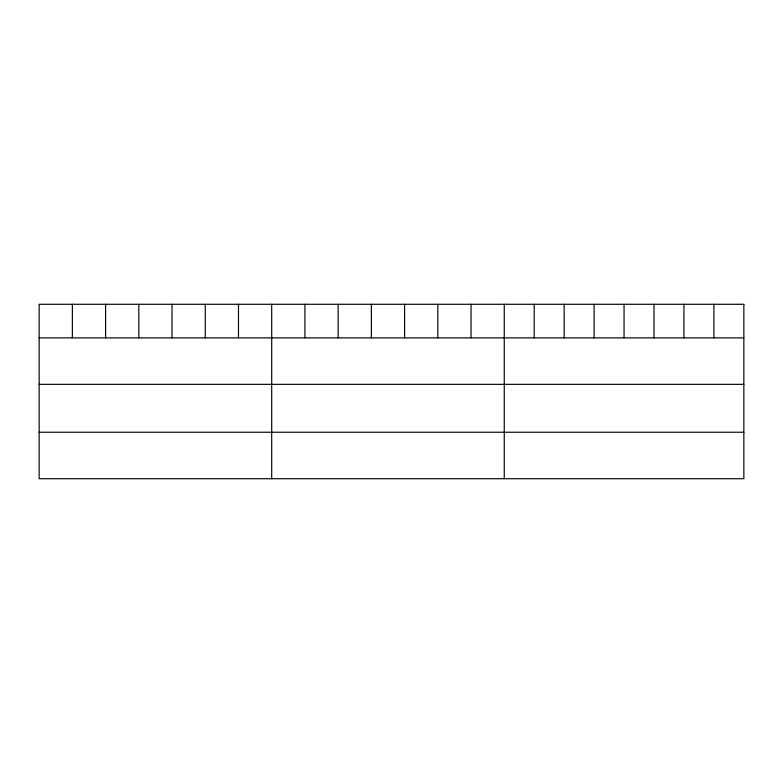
<?xml version="1.0" encoding="UTF-8"?>
<svg xmlns="http://www.w3.org/2000/svg" width="783" height="783" viewBox="0 0 783 783"><rect width="100%" height="100%" fill="white"/><g stroke="black" fill="none" stroke-linecap="round" stroke-linejoin="round"><path stroke-width="1.17" d="M39.15 337.874L743.85 337.874M39.15 384.345L743.85 384.345M39.15 432.236L743.85 432.236M713.9 304.284L713.9 337.874M683.95 304.284L683.95 337.874M654.001 304.284L654.001 337.874M624.051 304.284L624.051 337.874M594.101 304.284L594.101 337.874M564.151 304.284L564.151 337.874M534.202 304.284L534.202 337.874M504.252 304.284L504.252 478.716M471.033 304.284L471.033 337.874M437.805 304.284L437.805 337.874M404.586 304.284L404.586 337.874M371.367 304.284L371.367 337.874M338.148 304.284L338.148 337.874M304.92 304.284L304.92 337.874M271.701 304.284L271.701 478.716M238.482 304.284L238.482 337.874M205.254 304.284L205.254 337.874M172.035 304.284L172.035 337.874M138.816 304.284L138.816 337.874M105.597 304.284L105.597 337.874M72.369 304.284L72.369 337.874M743.85 304.284L39.15 304.284L39.15 478.716L743.85 478.716L743.85 304.284"/></g></svg>
